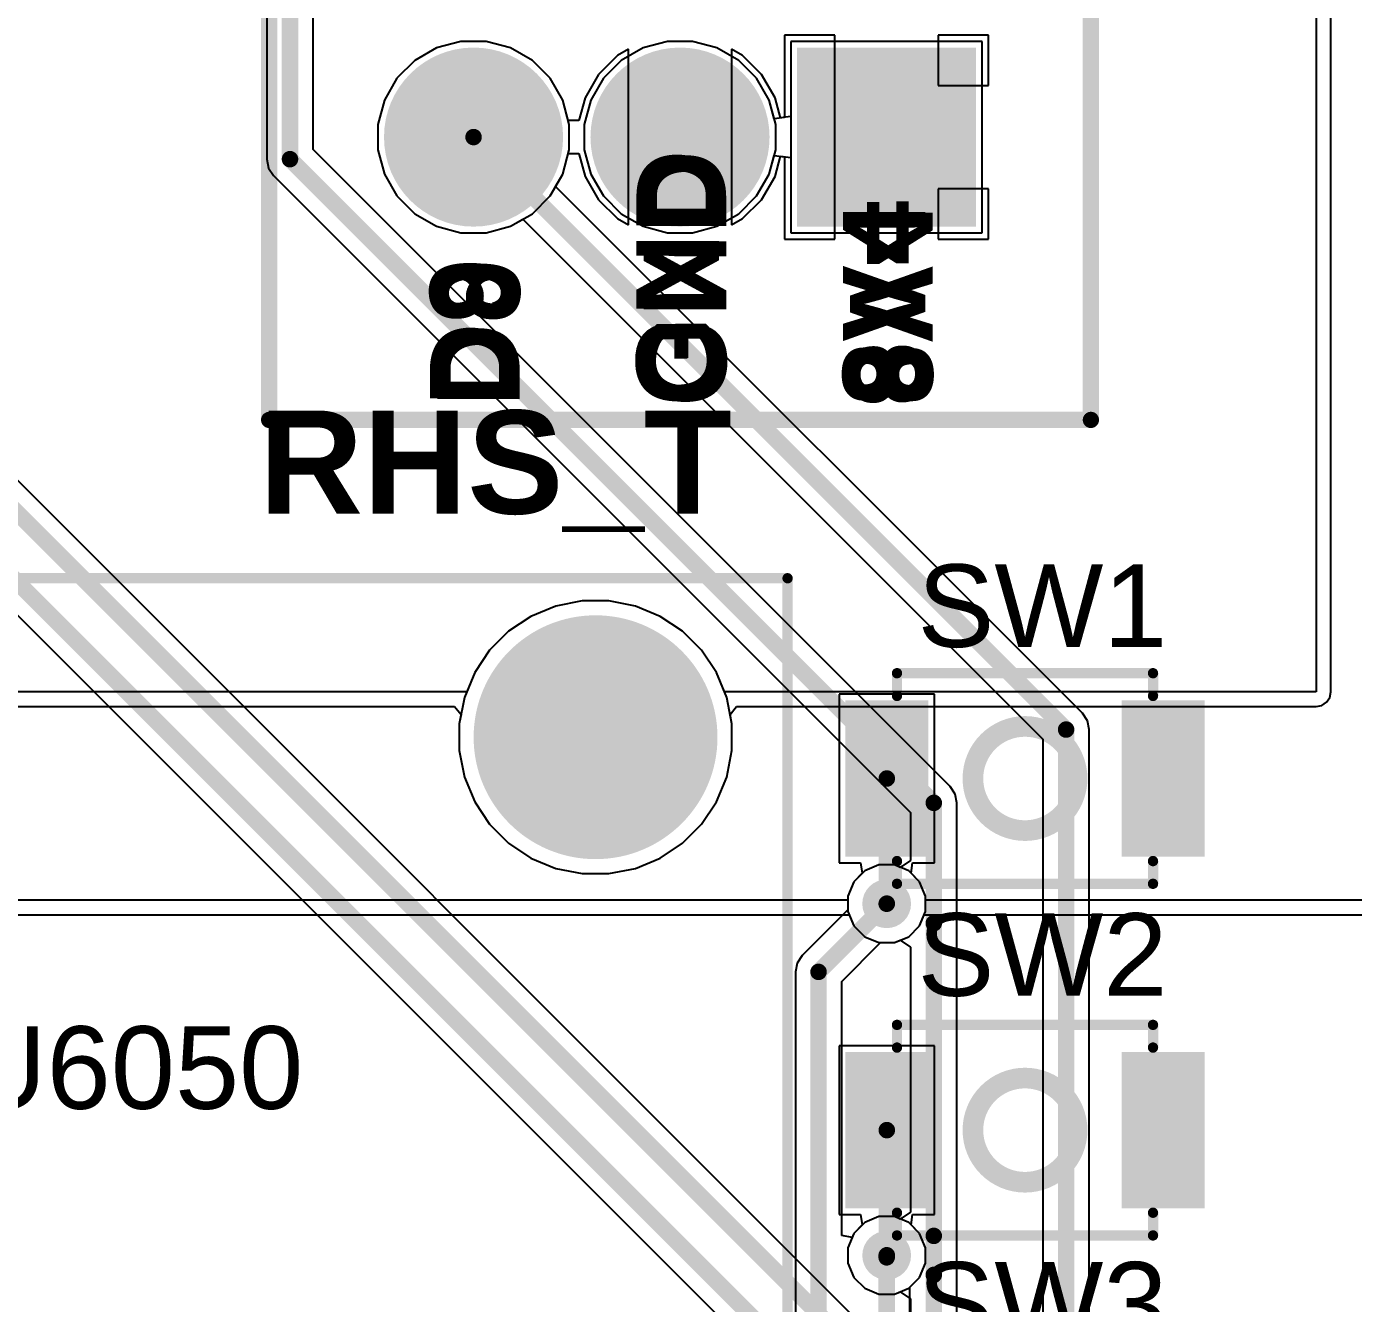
# Model space of a CAD drawing. Header units: inches. Extents: x 0 to 5376, y 0 to 5416.
# Drawn here: x 25.79 to 42.12, y 45.87 to 61.58 of the extents above; entities that cross this region are included whole.
import ezdxf

# ---------------------------------------------------------------- set-up
doc = ezdxf.new("R2010")
doc.units = ezdxf.units.IN
for name, color, linetype in [('Bottom Layer', 5, 'Continuous'), ('Bottom Overlay', 54, 'Continuous'), ('Bottom Solder', 6, 'Continuous'), ('Layer 1', 16, 'Continuous'), ('Layer 2', 76, 'Continuous'), ('Multi-Layer', 9, 'Continuous'), ('Pad Holes', 156, 'Continuous'), ('Top Layer', 1, 'Continuous'), ('Top Overlay', 2, 'Continuous'), ('Top Paste', 8, 'Continuous'), ('Top Solder', 216, 'Continuous'), ('Via Holes', 16, 'Continuous')]:
    doc.layers.add(name, color=color, linetype=linetype)
doc.styles.add('Arial', font='', dxfattribs={"height": 0.2})
doc.styles.add('Arial_Bold', font='', dxfattribs={"height": 0.2})
doc.styles.get('Arial').set_extended_font_data('Arial')
doc.styles.get('Arial_Bold').set_extended_font_data('Arial', bold=True)

msp = doc.modelspace()

# ---------------------------------------------------------------- hatches: boundary and pattern name
at = {"layer": 'Bottom Layer'}
h = msp.add_hatch(color=5, dxfattribs=at)
edge = h.paths.add_edge_path()
edge.add_arc((31.29049622, 60.21586636), 1.00000054, 0, 360)
h = msp.add_hatch(color=5, dxfattribs=at)
edge = h.paths.add_edge_path()
edge.add_arc((33.83049622, 60.21586636), 1.00000054, 0, 360)
msp.add_hatch(color=5, dxfattribs=at).paths.add_polyline_path([(37.37049676, 59.21586581999999), (35.37049568, 59.21586581999999), (35.37049568, 61.2158669), (37.37049676, 61.2158669)])
h = msp.add_hatch(color=5, dxfattribs=at)
edge = h.paths.add_edge_path()
edge.add_arc((36.3728, 50.78306582), 0.2999994, 0, 360)
h = msp.add_hatch(color=5, dxfattribs=at)
edge = h.paths.add_edge_path()
edge.add_arc((36.3728, 46.45659999999999), 0.2999994, 0, 360)
at = {"layer": 'Bottom Solder'}
h = msp.add_hatch(color=6, dxfattribs=at)
edge = h.paths.add_edge_path()
edge.add_arc((31.29049622, 60.21586636), 1.10160054, 0, 360)
h = msp.add_hatch(color=6, dxfattribs=at)
edge = h.paths.add_edge_path()
edge.add_arc((33.83049622, 60.21586636), 1.10160054, 0, 360)
msp.add_hatch(color=6, dxfattribs=at).paths.add_polyline_path([(37.47209676, 59.11426581999999), (35.26889568, 59.11426581999999), (35.26889568, 61.3174669), (37.47209676, 61.3174669)])
at = {"layer": 'Layer 1'}
h = msp.add_hatch(color=16, dxfattribs=at)
edge = h.paths.add_edge_path()
edge.add_arc((31.29049622, 60.21586636), 1.00000054, 0, 360)
h = msp.add_hatch(color=16, dxfattribs=at)
edge = h.paths.add_edge_path()
edge.add_arc((33.83049622, 60.21586636), 1.00000054, 0, 360)
msp.add_hatch(color=16, dxfattribs=at).paths.add_polyline_path([(37.37049676, 59.21586581999999), (35.37049568, 59.21586581999999), (35.37049568, 61.2158669), (37.37049676, 61.2158669)])
h = msp.add_hatch(color=16, dxfattribs=at)
edge = h.paths.add_edge_path()
edge.add_arc((36.3728, 50.78306582), 0.2999994, 0, 360)
h = msp.add_hatch(color=16, dxfattribs=at)
edge = h.paths.add_edge_path()
edge.add_arc((36.3728, 46.45659999999999), 0.2999994, 0, 360)
at = {"layer": 'Layer 2'}
h = msp.add_hatch(color=76, dxfattribs=at)
edge = h.paths.add_edge_path()
edge.add_arc((31.29049622, 60.21586636), 1.00000054, 0, 360)
h = msp.add_hatch(color=76, dxfattribs=at)
edge = h.paths.add_edge_path()
edge.add_arc((33.83049622, 60.21586636), 1.00000054, 0, 360)
msp.add_hatch(color=76, dxfattribs=at).paths.add_polyline_path([(37.37049676, 59.21586581999999), (35.37049568, 59.21586581999999), (35.37049568, 61.2158669), (37.37049676, 61.2158669)])
h = msp.add_hatch(color=76, dxfattribs=at)
edge = h.paths.add_edge_path()
edge.add_arc((36.3728, 50.78306582), 0.2999994, 0, 360)
h = msp.add_hatch(color=76, dxfattribs=at)
edge = h.paths.add_edge_path()
edge.add_arc((36.3728, 46.45659999999999), 0.2999994, 0, 360)
at = {"layer": 'Multi-Layer'}
h = msp.add_hatch(color=9, dxfattribs=at)
edge = h.paths.add_edge_path()
edge.add_arc((31.29049622, 60.21586636), 1.00000054, 0, 360)
h = msp.add_hatch(color=9, dxfattribs=at)
edge = h.paths.add_edge_path()
edge.add_arc((33.83049622, 60.21586636), 1.00000054, 0, 360)
msp.add_hatch(color=9, dxfattribs=at).paths.add_polyline_path([(37.37049676, 59.21586581999999), (35.37049568, 59.21586581999999), (35.37049568, 61.2158669), (37.37049676, 61.2158669)])
at = {"layer": 'Pad Holes'}
h = msp.add_hatch(color=7, dxfattribs=at)
edge = h.paths.add_edge_path()
edge.add_arc((31.29049622, 60.21586636), 0.499999, 0, 360)
h = msp.add_hatch(color=7, dxfattribs=at)
edge = h.paths.add_edge_path()
edge.add_arc((33.83049622, 60.21586636), 0.499999, 0, 360)
h = msp.add_hatch(color=7, dxfattribs=at)
edge = h.paths.add_edge_path()
edge.add_arc((36.37049622, 60.21586636), 0.499999, 0, 360)
h = msp.add_hatch(color=7, dxfattribs=at)
edge = h.paths.add_edge_path()
edge.add_arc((32.7914, 52.832), 1.499997, 0, 360)
at = {"layer": 'Top Layer'}
h = msp.add_hatch(color=1, dxfattribs=at)
edge = h.paths.add_edge_path()
edge.add_arc((31.29049622, 60.21586636), 1.00000054, 0, 360)
h = msp.add_hatch(color=1, dxfattribs=at)
edge = h.paths.add_edge_path()
edge.add_arc((33.83049622, 60.21586636), 1.00000054, 0, 360)
for points in [[(37.37049676, 59.21586581999999), (35.37049568, 59.21586581999999), (35.37049568, 61.2158669), (37.37049676, 61.2158669)], [(35.96460041, 53.18399701), (36.78460131, 53.18399701), (36.78460131, 51.46399791), (35.96460041, 51.46399791)], [(39.36460123, 53.18399701), (40.18460213, 53.18399701), (40.18460213, 51.46399791), (39.36460123, 51.46399791)], [(35.96460041, 48.85753119), (36.78460131, 48.85753119), (36.78460131, 47.13753209), (35.96460041, 47.13753209)], [(39.36460123, 48.85753119), (40.18460213, 48.85753119), (40.18460213, 47.13753209), (39.36460123, 47.13753209)]]:
    msp.add_hatch(color=1, dxfattribs=at).paths.add_polyline_path(points)
h = msp.add_hatch(color=1, dxfattribs=at)
edge = h.paths.add_edge_path()
edge.add_arc((36.3728, 50.78306582), 0.2999994, 0, 360)
h = msp.add_hatch(color=1, dxfattribs=at)
edge = h.paths.add_edge_path()
edge.add_arc((36.3728, 46.45659999999999), 0.2999994, 0, 360)
at = {"layer": 'Top Paste'}
for points in [[(35.96460041, 53.18399701), (36.78460131, 53.18399701), (36.78460131, 51.46399791), (35.96460041, 51.46399791)], [(39.36460123, 53.18399701), (40.18460213, 53.18399701), (40.18460213, 51.46399791), (39.36460123, 51.46399791)], [(35.96460041, 48.85753119), (36.78460131, 48.85753119), (36.78460131, 47.13753209), (35.96460041, 47.13753209)], [(39.36460123, 48.85753119), (40.18460213, 48.85753119), (40.18460213, 47.13753209), (39.36460123, 47.13753209)]]:
    msp.add_hatch(color=8, dxfattribs=at).paths.add_polyline_path(points)
at = {"layer": 'Top Solder'}
h = msp.add_hatch(color=216, dxfattribs=at)
edge = h.paths.add_edge_path()
edge.add_arc((31.29049622, 60.21586636), 1.10160054, 0, 360)
h = msp.add_hatch(color=216, dxfattribs=at)
edge = h.paths.add_edge_path()
edge.add_arc((33.83049622, 60.21586636), 1.10160054, 0, 360)
for points in [[(37.47209676, 59.11426581999999), (35.26889568, 59.11426581999999), (35.26889568, 61.3174669), (37.47209676, 61.3174669)], [(35.86300041, 53.28559701), (36.88620131, 53.28559701), (36.88620131, 51.36239791), (35.86300041, 51.36239791)], [(39.26300122999999, 53.28559701), (40.28620213, 53.28559701), (40.28620213, 51.36239791), (39.26300122999999, 51.36239791)], [(35.86300041, 48.95913118999999), (36.88620131, 48.95913118999999), (36.88620131, 47.03593209), (35.86300041, 47.03593209)], [(39.26300122999999, 48.95913118999999), (40.28620213, 48.95913118999999), (40.28620213, 47.03593209), (39.26300122999999, 47.03593209)]]:
    msp.add_hatch(color=216, dxfattribs=at).paths.add_polyline_path(points)
at = {"layer": 'Via Holes'}
h = msp.add_hatch(color=7, dxfattribs=at)
edge = h.paths.add_edge_path()
edge.add_arc((36.3728, 50.78306582), 0.1499997, 0, 360)
h = msp.add_hatch(color=7, dxfattribs=at)
edge = h.paths.add_edge_path()
edge.add_arc((36.3728, 46.45659999999999), 0.1499997, 0, 360)

# ---------------------------------------------------------------- linework, layer by layer
at = {"layer": 'Bottom Layer'}
for p, q in [((41.65599999999999, 62.58559999999999), (41.65599999999999, 53.39079999999999)), ((41.83728233999999, 53.39079999999999), (41.83728233999999, 62.58559999999999)), ((31.13543684, 61.39366689999999), (30.83588194, 61.31340036)), ((31.4455556, 61.39366689999999), (31.13543684, 61.39366689999999)), ((31.7451105, 61.31340036), (31.4455556, 61.39366689999999)), ((33.67543684, 61.39366689999999), (33.37588194, 61.31340036)), ((33.9855556, 61.39366689999999), (33.67543684, 61.39366689999999)), ((34.2851105, 61.31340036), (33.9855556, 61.39366689999999)), ((35.7355013, 61.4698669), (35.11649568, 61.4698669)), ((35.11649568, 61.4698669), (35.11649568, 60.45781406)), ((35.7355013, 60.21586636), (35.7355013, 61.4698669)), ((37.62449676, 61.4698669), (37.0055013, 61.4698669)), ((37.0055013, 61.4698669), (37.0055013, 60.85086636)), ((37.62449676, 60.85086636), (37.62449676, 61.4698669)), ((30.83588194, 61.31340036), (30.56730996, 61.15834097999999)), ((32.01368248, 61.15834097999999), (31.7451105, 61.31340036)), ((33.37588194, 61.31340036), (33.10730995999999, 61.15834097999999)), ((34.55368248, 61.15834097999999), (34.2851105, 61.31340036)), ((30.56730996, 61.15834097999999), (30.3480216, 60.93905262)), ((32.23297084, 60.93905262), (32.01368248, 61.15834097999999)), ((33.10730995999999, 61.15834097999999), (32.8880216, 60.93905262)), ((34.77297084, 60.93905262), (34.55368248, 61.15834097999999)), ((30.3480216, 60.93905262), (30.19296221999999, 60.67048063999999)), ((32.38803022, 60.67048063999999), (32.23297084, 60.93905262)), ((32.8880216, 60.93905262), (32.73296222, 60.67048063999999)), ((34.92803022, 60.67048063999999), (34.77297084, 60.93905262)), ((37.0055013, 60.85086636), (37.62449676, 60.85086636)), ((30.19296221999999, 60.67048063999999), (30.11269568, 60.37092573999999)), ((32.46829675999999, 60.37092573999999), (32.38803022, 60.67048063999999)), ((32.73296222, 60.67048063999999), (32.65269568, 60.37092573999999)), ((34.98949568, 60.44109324), (34.92803022, 60.67048063999999)), ((35.11649568, 60.45781406), (34.98949568, 60.44109324)), ((30.11269568, 60.37092573999999), (30.11269568, 60.06080698)), ((32.46829675999999, 60.06080698), (32.46829675999999, 60.37092573999999)), ((32.65269568, 60.37092573999999), (32.65269568, 60.06080698)), ((35.7355013, 58.96186582), (35.7355013, 60.21586636)), ((30.11269568, 60.06080698), (30.19296221999999, 59.76125208)), ((32.38803022, 59.76125208), (32.46829675999999, 60.06080698)), ((32.65269568, 60.06080698), (32.73296222, 59.76125208)), ((34.92803022, 59.76125208), (34.98949568, 59.99063948)), ((34.98949568, 59.99063948), (35.11649568, 59.97391866)), ((35.11649568, 59.97391866), (35.11649568, 58.96186582)), ((30.19296221999999, 59.76125208), (30.3480216, 59.49268009999999)), ((32.23297084, 59.49268009999999), (32.38803022, 59.76125208)), ((32.73296222, 59.76125208), (32.8880216, 59.49268009999999)), ((34.77297084, 59.49268009999999), (34.92803022, 59.76125208)), ((30.3480216, 59.49268009999999), (30.56730996, 59.27339174)), ((32.01368248, 59.27339174), (32.23297084, 59.49268009999999)), ((32.8880216, 59.49268009999999), (33.10730995999999, 59.27339174)), ((34.55368248, 59.27339174), (34.77297084, 59.49268009999999)), ((37.62449676, 59.58086636), (37.0055013, 59.58086636)), ((37.0055013, 59.58086636), (37.0055013, 58.96186582)), ((37.62449676, 58.96186582), (37.62449676, 59.58086636)), ((30.56730996, 59.27339174), (30.83588194, 59.11833235999999)), ((31.7451105, 59.11833235999999), (32.01368248, 59.27339174)), ((33.10730995999999, 59.27339174), (33.37588194, 59.11833235999999)), ((34.2851105, 59.11833235999999), (34.55368248, 59.27339174)), ((30.83588194, 59.11833235999999), (31.13543684, 59.03806582)), ((31.4455556, 59.03806582), (31.7451105, 59.11833235999999)), ((33.37588194, 59.11833235999999), (33.67543684, 59.03806582)), ((33.9855556, 59.03806582), (34.2851105, 59.11833235999999)), ((31.13543684, 59.03806582), (31.4455556, 59.03806582)), ((33.67543684, 59.03806582), (33.9855556, 59.03806582)), ((35.11649568, 58.96186582), (35.7355013, 58.96186582)), ((37.0055013, 58.96186582), (37.62449676, 58.96186582)), ((32.3020055, 54.4453191), (31.99666448, 54.31884488)), ((32.62615268, 54.509797), (32.3020055, 54.4453191)), ((32.95664731999999, 54.509797), (32.62615268, 54.509797)), ((33.2807945, 54.4453191), (32.95664731999999, 54.509797)), ((33.58613552, 54.31884488), (33.2807945, 54.4453191)), ((31.99666448, 54.31884488), (31.72186696, 54.13523082)), ((33.86093304, 54.13523082), (33.58613552, 54.31884488)), ((31.72186696, 54.13523082), (31.48816918, 53.90153304)), ((34.09463082, 53.90153304), (33.86093304, 54.13523082)), ((31.48816918, 53.90153304), (31.30455512, 53.62673552)), ((34.27824488, 53.62673552), (34.09463082, 53.90153304)), ((31.30455512, 53.62673552), (31.20682862, 53.39079999999999)), ((34.37597138, 53.39079999999999), (34.27824488, 53.62673552)), ((31.20682862, 53.39079999999999), (18.11997138, 53.39079999999999)), ((41.65599999999999, 53.39079999999999), (34.37597138, 53.39079999999999)), ((41.82348252, 53.32142751999999), (41.83728233999999, 53.39079999999999)), ((41.65599999999999, 53.20951766), (41.72537248, 53.22331748000001)), ((41.72537248, 53.22331748000001), (41.78418618, 53.26261382)), ((41.78418618, 53.26261382), (41.82348252, 53.32142751999999)), ((18.2710709, 53.20951766), (31.0557291, 53.20951766)), ((31.0557291, 53.20951766), (31.1362979, 53.11134411999999)), ((31.1362979, 53.11134411999999), (31.113603, 52.99724731999999)), ((34.4465021, 53.11134411999999), (34.5270709, 53.20951766)), ((34.46919699999999, 52.99724731999999), (34.4465021, 53.11134411999999)), ((34.5270709, 53.20951766), (41.65599999999999, 53.20951766)), ((31.113603, 52.99724731999999), (31.113603, 52.66675267999999)), ((34.46919699999999, 52.66675267999999), (34.46919699999999, 52.99724731999999)), ((31.113603, 52.66675267999999), (31.1780809, 52.34260549999999)), ((34.40471909999999, 52.34260549999999), (34.46919699999999, 52.66675267999999)), ((31.1780809, 52.34260549999999), (31.30455512, 52.03726448)), ((34.27824488, 52.03726448), (34.40471909999999, 52.34260549999999)), ((31.30455512, 52.03726448), (31.48816918, 51.76246696)), ((34.09463082, 51.76246696), (34.27824488, 52.03726448)), ((31.48816918, 51.76246696), (31.72186696, 51.52876918)), ((33.86093304, 51.52876918), (34.09463082, 51.76246696)), ((31.72186696, 51.52876918), (31.99666448, 51.34515512)), ((33.58613552, 51.34515512), (33.86093304, 51.52876918)), ((31.99666448, 51.34515512), (32.3020055, 51.2186809)), ((33.2807945, 51.2186809), (33.58613552, 51.34515512)), ((36.27776082, 51.26086521999999), (36.10214775999999, 51.18812469999999)), ((36.46783918, 51.26086521999999), (36.27776082, 51.26086521999999)), ((36.64345223999999, 51.18812469999999), (36.46783918, 51.26086521999999)), ((32.3020055, 51.2186809), (32.62615268, 51.154203)), ((32.62615268, 51.154203), (32.95664731999999, 51.154203)), ((32.95664731999999, 51.154203), (33.2807945, 51.2186809)), ((36.10214775999999, 51.18812469999999), (35.96774111999999, 51.05371806)), ((36.77785888, 51.05371806), (36.64345223999999, 51.18812469999999)), ((35.96774111999999, 51.05371806), (35.8950006, 50.878105)), ((36.8505994, 50.878105), (36.77785888, 51.05371806)), ((35.8950006, 50.82888233999999), (12.8524, 50.82888233999999)), ((35.8950006, 50.878105), (35.8950006, 50.82888233999999)), ((36.8505994, 50.82888233999999), (36.8505994, 50.878105)), ((42.56691766, 50.82888233999999), (36.8505994, 50.82888233999999)), ((12.8524, 50.6476), (35.91174682, 50.6476)), ((35.91174682, 50.6476), (35.96774111999999, 50.51241358)), ((36.77785888, 50.51241358), (36.83385318, 50.6476)), ((36.83385318, 50.6476), (42.7482, 50.6476)), ((35.96774111999999, 50.51241358), (36.10214775999999, 50.37800694)), ((36.64345223999999, 50.37800694), (36.77785888, 50.51241358)), ((36.10214775999999, 50.37800694), (36.27776082, 50.30526642)), ((36.27776082, 50.30526642), (36.46783918, 50.30526642)), ((36.46783918, 50.30526642), (36.64345223999999, 50.37800694)), ((36.10214775999999, 46.86165888), (35.96774111999999, 46.72725224)), ((36.27776082, 46.9343994), (36.10214775999999, 46.86165888)), ((36.46783918, 46.9343994), (36.27776082, 46.9343994)), ((36.64345223999999, 46.86165888), (36.46783918, 46.9343994)), ((36.77785888, 46.72725224), (36.64345223999999, 46.86165888)), ((35.96774111999999, 46.72725224), (35.8950006, 46.55163918)), ((36.8505994, 46.55163918), (36.77785888, 46.72725224)), ((35.8950006, 46.55163918), (35.8950006, 46.36156081999999)), ((36.8505994, 46.36156081999999), (36.8505994, 46.55163918)), ((35.8950006, 46.36156081999999), (35.96774111999999, 46.18594776)), ((36.77785888, 46.18594776), (36.8505994, 46.36156081999999)), ((35.96774111999999, 46.18594776), (36.10214775999999, 46.05154112)), ((36.10214775999999, 46.05154112), (36.27776082, 45.9788006)), ((36.46783918, 45.9788006), (36.64345223999999, 46.05154112)), ((36.64345223999999, 46.05154112), (36.77785888, 46.18594776)), ((36.27776082, 45.9788006), (36.46783918, 45.9788006))]:
    msp.add_line(p, q, dxfattribs=at)
at = {"layer": 'Layer 1'}
for p, q in [((36.44722961999999, 45.2260716), (14.31722562, 67.35607052)), ((28.7473263, 65.70455744), (28.7473263, 59.94401269999999)), ((29.3170737, 60.06200078), (29.3170737, 65.58656936)), ((31.13543684, 61.39366689999999), (30.83588194, 61.31340036)), ((31.4455556, 61.39366689999999), (31.13543684, 61.39366689999999)), ((31.7451105, 61.31340036), (31.4455556, 61.39366689999999)), ((37.54829675999999, 61.39366689999999), (35.19269568, 61.39366689999999)), ((35.19269568, 61.39366689999999), (35.19269568, 60.46784705999999)), ((37.54829675999999, 59.03806582), (37.54829675999999, 61.39366689999999)), ((30.83588194, 61.31340036), (30.56730996, 61.15834097999999)), ((32.01368248, 61.15834097999999), (31.7451105, 61.31340036)), ((33.06052316, 61.21931622), (32.82704636, 60.98583942)), ((33.1955013, 61.29724596), (33.06052316, 61.21931622)), ((33.1955013, 60.21586636), (33.1955013, 61.29724596)), ((34.60046928, 61.21931622), (34.4655013, 61.29724088)), ((34.4655013, 61.29724088), (34.4655013, 60.21586636)), ((34.83394608, 60.98583942), (34.60046928, 61.21931622)), ((30.56730996, 61.15834097999999), (30.3480216, 60.93905262)), ((32.23297084, 60.93905262), (32.01368248, 61.15834097999999)), ((30.3480216, 60.93905262), (30.19296221999999, 60.67048063999999)), ((32.38803022, 60.67048063999999), (32.23297084, 60.93905262)), ((32.82704636, 60.98583942), (32.66195398, 60.69989129999999)), ((34.99903845999999, 60.69989129999999), (34.83394608, 60.98583942)), ((30.19296221999999, 60.67048063999999), (30.11269568, 60.37092573999999)), ((32.45531227999999, 60.41938639999999), (32.38803022, 60.67048063999999)), ((32.66195398, 60.69989129999999), (32.58679284, 60.41938639999999)), ((35.06569568, 60.45112623999999), (34.99903845999999, 60.69989129999999)), ((32.58679284, 60.41938639999999), (32.45531227999999, 60.41938639999999)), ((35.19269568, 60.46784705999999), (35.06569568, 60.45112623999999)), ((30.11269568, 60.37092573999999), (30.11269568, 60.06080698)), ((33.1955013, 59.13448675999999), (33.1955013, 60.21586636)), ((34.4655013, 60.21586636), (34.4655013, 59.13449184)), ((28.7473263, 59.94401269999999), (28.74732376, 59.944)), ((28.74732376, 59.944), (28.76901028, 59.8349832)), ((37.15362902, 52.22544291999999), (29.3170737, 60.06200078)), ((30.11269568, 60.06080698), (30.19296221999999, 59.76125208)), ((32.38803022, 59.76125208), (32.45531227999999, 60.01234632)), ((32.45531227999999, 60.01234632), (32.58679284, 60.01234632)), ((32.58679284, 60.01234632), (32.66195398, 59.73184142)), ((34.99903845999999, 59.73184142), (35.06569568, 59.98060647999999)), ((35.06569568, 59.98060647999999), (35.19269568, 59.96388565999999)), ((35.19269568, 59.96388565999999), (35.19269568, 59.03806582)), ((28.76901028, 59.8349832), (28.83076276, 59.74256276)), ((30.19296221999999, 59.76125208), (30.3480216, 59.49268009999999)), ((32.30016654, 59.60906797999999), (32.38803022, 59.76125208)), ((28.83076276, 59.74256276), (36.6673257, 51.90600236)), ((38.78162932, 53.1276052), (32.30016654, 59.60906797999999)), ((32.66195398, 59.73184142), (32.82704636, 59.4458933)), ((34.83394608, 59.4458933), (34.99903845999999, 59.73184142)), ((30.3480216, 59.49268009999999), (30.56730996, 59.27339174)), ((32.82704636, 59.4458933), (33.06052316, 59.2124165)), ((34.60046928, 59.2124165), (34.83394608, 59.4458933)), ((30.56730996, 59.27339174), (30.83588194, 59.11833235999999)), ((30.83588194, 59.11833235999999), (31.13543684, 59.03806582)), ((31.4455556, 59.03806582), (31.7451105, 59.11833235999999)), ((31.7451105, 59.11833235999999), (31.8972946, 59.20619603999999)), ((31.8972946, 59.20619603999999), (38.295326, 52.80816464)), ((33.06052316, 59.2124165), (33.1955013, 59.13448675999999)), ((34.4655013, 59.13449184), (34.60046928, 59.2124165)), ((31.13543684, 59.03806582), (31.4455556, 59.03806582)), ((35.19269568, 59.03806582), (37.54829675999999, 59.03806582)), ((24.41839414, 55.59512883999999), (35.5315266, 44.48200146)), ((32.3020055, 54.4453191), (31.99666448, 54.31884488)), ((32.62615268, 54.509797), (32.3020055, 54.4453191)), ((32.95664731999999, 54.509797), (32.62615268, 54.509797)), ((33.2807945, 54.4453191), (32.95664731999999, 54.509797)), ((33.58613552, 54.31884488), (33.2807945, 54.4453191)), ((31.99666448, 54.31884488), (31.72186696, 54.13523082)), ((33.86093304, 54.13523082), (33.58613552, 54.31884488)), ((31.72186696, 54.13523082), (31.48816918, 53.90153304)), ((34.09463082, 53.90153304), (33.86093304, 54.13523082)), ((31.48816918, 53.90153304), (31.30455512, 53.62673552)), ((34.27824488, 53.62673552), (34.09463082, 53.90153304)), ((31.30455512, 53.62673552), (31.1780809, 53.32139449999999)), ((34.40471909999999, 53.32139449999999), (34.27824488, 53.62673552)), ((31.1780809, 53.32139449999999), (31.113603, 52.99724731999999)), ((34.46919699999999, 52.99724731999999), (34.40471909999999, 53.32139449999999)), ((38.78163694, 53.12760012), (38.78162932, 53.1276052)), ((38.84338942, 53.03517968), (38.78163694, 53.12760012)), ((31.113603, 52.99724731999999), (31.113603, 52.66675267999999)), ((34.46919699999999, 52.66675267999999), (34.46919699999999, 52.99724731999999)), ((38.8650734, 52.92616288), (38.84338942, 53.03517968)), ((38.8650734, 35.903281), (38.8650734, 52.92616288)), ((38.295326, 52.80816464), (38.295326, 32.25780188)), ((31.113603, 52.66675267999999), (31.1780809, 52.34260549999999)), ((34.40471909999999, 52.34260549999999), (34.46919699999999, 52.66675267999999)), ((31.1780809, 52.34260549999999), (31.30455512, 52.03726448)), ((34.27824488, 52.03726448), (34.40471909999999, 52.34260549999999)), ((37.15363663999999, 52.22543784), (37.15362902, 52.22544291999999)), ((37.21538912, 52.1330174), (37.15363663999999, 52.22543784)), ((37.2370731, 52.02400059999999), (37.21538912, 52.1330174)), ((31.30455512, 52.03726448), (31.48816918, 51.76246696)), ((34.09463082, 51.76246696), (34.27824488, 52.03726448)), ((37.2370731, 50.54307137999999), (37.2370731, 52.02400059999999)), ((31.48816918, 51.76246696), (31.72186696, 51.52876918)), ((33.86093304, 51.52876918), (34.09463082, 51.76246696)), ((36.6673257, 51.90600236), (36.6673257, 51.31570127999999)), ((31.72186696, 51.52876918), (31.99666448, 51.34515512)), ((33.58613552, 51.34515512), (33.86093304, 51.52876918)), ((31.99666448, 51.34515512), (32.3020055, 51.2186809)), ((33.2807945, 51.2186809), (33.58613552, 51.34515512)), ((36.27776082, 51.26086521999999), (36.10214775999999, 51.18812469999999)), ((36.46783918, 51.26086521999999), (36.27776082, 51.26086521999999)), ((36.54032316, 51.23084241999999), (36.46783918, 51.26086521999999)), ((36.6673257, 51.31570127999999), (36.54032316, 51.23084241999999)), ((32.3020055, 51.2186809), (32.62615268, 51.154203)), ((32.62615268, 51.154203), (32.95664731999999, 51.154203)), ((32.95664731999999, 51.154203), (33.2807945, 51.2186809)), ((36.10214775999999, 51.18812469999999), (35.96774111999999, 51.05371806)), ((35.96774111999999, 51.05371806), (35.8950006, 50.878105)), ((35.8950006, 50.878105), (35.8950006, 50.68802664)), ((35.8950006, 50.68802664), (35.96774111999999, 50.51241358)), ((35.96774111999999, 50.51241358), (36.10214775999999, 50.37800694)), ((37.23707056, 50.54305868), (37.2370731, 50.54307137999999)), ((37.23707056, 46.69660714), (37.23707056, 50.54305868)), ((36.10214775999999, 50.37800694), (36.27776082, 50.30526642)), ((36.27776082, 50.30526642), (36.46783918, 50.30526642)), ((36.46783918, 50.30526642), (36.54032062, 50.33528922)), ((36.54032062, 50.33528922), (36.66732316, 50.25043036)), ((36.66732316, 50.25043036), (36.66732316, 46.98923546)), ((36.10214775999999, 46.86165888), (35.96774111999999, 46.72725224)), ((36.27776082, 46.9343994), (36.10214775999999, 46.86165888)), ((36.46783918, 46.9343994), (36.27776082, 46.9343994)), ((36.54032062, 46.9043766), (36.46783918, 46.9343994)), ((36.66732316, 46.98923546), (36.54032062, 46.9043766)), ((35.96774111999999, 46.72725224), (35.8950006, 46.55163918)), ((37.2370731, 46.69659444), (37.23707056, 46.69660714)), ((37.2370731, 46.21660556), (37.2370731, 46.69659444)), ((35.8950006, 46.55163918), (35.8950006, 46.36156081999999)), ((35.8950006, 46.36156081999999), (35.96774111999999, 46.18594776)), ((37.2370731, 33.11691115999999), (37.2370731, 46.21660556)), ((35.96774111999999, 46.18594776), (36.10214775999999, 46.05154112)), ((36.10214775999999, 46.05154112), (36.27776082, 45.9788006)), ((36.27776082, 45.9788006), (36.46783918, 45.9788006)), ((36.46783918, 45.9788006), (36.54032316, 46.0088234)), ((36.54032316, 46.0088234), (36.6673257, 45.92396454)), ((36.6673257, 45.92396454), (36.6673257, 32.99892308))]:
    msp.add_line(p, q, dxfattribs=at)
for points in [[(13.30755276, 67.96286636, 0.2032, 0.2032, 0), (36.2458, 45.02462928, 0.2032, 0.2032, 0)], [(29.0322, 59.944, 0.2032, 0.2032, 0), (29.0322, 65.70457014, 0.2032, 0.2032, 0)], [(31.29049622, 60.21586636, 0.2032, 0.2032, 0), (38.5801997, 52.92616288, 0.2032, 0.2032, 0)], [(29.0322, 59.944, 0.2032, 0.2032, 0), (36.9521994, 52.02400059999999, 0.2032, 0.2032, 0)], [(24.53639492, 55.88000254, 0.2032, 0.2032, 0), (35.8164003, 44.60000223999999, 0.2032, 0.2032, 0)], [(38.5801997, 30.2235997, 0.2032, 0.2032, 0), (38.5801997, 52.92616288, 0.2032, 0.2032, 0)], [(36.9521994, 50.54307137999999, 0.2032, 0.2032, 0), (36.9521994, 52.02400059999999, 0.2032, 0.2032, 0)], [(36.95219686, 50.54306884, 0.2032, 0.2032, 0), (36.9521994, 50.54307137999999, 0.2032, 0.2032, 0)], [(36.95219686, 46.69659698, 0.2032, 0.2032, 0), (36.95219686, 50.54306884, 0.2032, 0.2032, 0)], [(36.95219686, 46.69659698, 0.2032, 0.2032, 0), (36.9521994, 46.69659444, 0.2032, 0.2032, 0)], [(36.9521994, 46.21660556, 0.2032, 0.2032, 0), (36.9521994, 46.69659444, 0.2032, 0.2032, 0)], [(36.9521994, 32.99891038, 0.2032, 0.2032, 0), (36.9521994, 46.21660556, 0.2032, 0.2032, 0)]]:
    msp.add_lwpolyline(points, format="xyseb", dxfattribs=at)
for points in [[(31.23969622, 60.21586636, 0.1016, 0.1016, 1), (31.34129622, 60.21586636, 0.1016, 0.1016, 1)], [(28.9814, 59.944, 0.1016, 0.1016, 1), (29.083, 59.944, 0.1016, 0.1016, 1)], [(28.9814, 59.944, 0.1016, 0.1016, 1), (29.083, 59.944, 0.1016, 0.1016, 1)], [(38.5293997, 52.92616288, 0.1016, 0.1016, 1), (38.6309997, 52.92616288, 0.1016, 0.1016, 1)], [(38.5293997, 52.92616288, 0.1016, 0.1016, 1), (38.6309997, 52.92616288, 0.1016, 0.1016, 1)], [(36.9013994, 52.02400059999999, 0.1016, 0.1016, 1), (37.0029994, 52.02400059999999, 0.1016, 0.1016, 1)], [(36.9013994, 52.02400059999999, 0.1016, 0.1016, 1), (37.0029994, 52.02400059999999, 0.1016, 0.1016, 1)], [(36.90139686, 50.54306884, 0.1016, 0.1016, 1), (37.00299686, 50.54306884, 0.1016, 0.1016, 1)], [(36.90139686, 50.54306884, 0.1016, 0.1016, 1), (37.00299686, 50.54306884, 0.1016, 0.1016, 1)], [(36.9013994, 50.54307137999999, 0.1016, 0.1016, 1), (37.0029994, 50.54307137999999, 0.1016, 0.1016, 1)], [(36.9013994, 50.54307137999999, 0.1016, 0.1016, 1), (37.0029994, 50.54307137999999, 0.1016, 0.1016, 1)], [(36.90139686, 46.69659698, 0.1016, 0.1016, 1), (37.00299686, 46.69659698, 0.1016, 0.1016, 1)], [(36.90139686, 46.69659698, 0.1016, 0.1016, 1), (37.00299686, 46.69659698, 0.1016, 0.1016, 1)], [(36.9013994, 46.69659444, 0.1016, 0.1016, 1), (37.0029994, 46.69659444, 0.1016, 0.1016, 1)], [(36.9013994, 46.69659444, 0.1016, 0.1016, 1), (37.0029994, 46.69659444, 0.1016, 0.1016, 1)], [(36.9013994, 46.21660556, 0.1016, 0.1016, 1), (37.0029994, 46.21660556, 0.1016, 0.1016, 1)], [(36.9013994, 46.21660556, 0.1016, 0.1016, 1), (37.0029994, 46.21660556, 0.1016, 0.1016, 1)]]:
    msp.add_lwpolyline(points, format="xyseb", close=True, dxfattribs=at)
at = {"layer": 'Layer 2'}
for p, q in [((31.13543684, 61.39366689999999), (30.83588194, 61.31340036)), ((31.4455556, 61.39366689999999), (31.13543684, 61.39366689999999)), ((31.7451105, 61.31340036), (31.4455556, 61.39366689999999)), ((33.67543684, 61.39366689999999), (33.37588194, 61.31340036)), ((33.9855556, 61.39366689999999), (33.67543684, 61.39366689999999)), ((34.2851105, 61.31340036), (33.9855556, 61.39366689999999)), ((37.54829675999999, 61.39366689999999), (35.19269568, 61.39366689999999)), ((35.19269568, 61.39366689999999), (35.19269568, 59.03806582)), ((37.54829675999999, 59.03806582), (37.54829675999999, 61.39366689999999)), ((30.83588194, 61.31340036), (30.56730996, 61.15834097999999)), ((32.01368248, 61.15834097999999), (31.7451105, 61.31340036)), ((33.37588194, 61.31340036), (33.10730995999999, 61.15834097999999)), ((34.55368248, 61.15834097999999), (34.2851105, 61.31340036)), ((30.56730996, 61.15834097999999), (30.3480216, 60.93905262)), ((32.23297084, 60.93905262), (32.01368248, 61.15834097999999)), ((33.10730995999999, 61.15834097999999), (32.8880216, 60.93905262)), ((34.77297084, 60.93905262), (34.55368248, 61.15834097999999)), ((30.3480216, 60.93905262), (30.19296221999999, 60.67048063999999)), ((32.38803022, 60.67048063999999), (32.23297084, 60.93905262)), ((32.8880216, 60.93905262), (32.73296222, 60.67048063999999)), ((34.92803022, 60.67048063999999), (34.77297084, 60.93905262)), ((30.19296221999999, 60.67048063999999), (30.11269568, 60.37092573999999)), ((32.46829675999999, 60.37092573999999), (32.38803022, 60.67048063999999)), ((32.73296222, 60.67048063999999), (32.65269568, 60.37092573999999)), ((35.00829676, 60.37092573999999), (34.92803022, 60.67048063999999)), ((30.11269568, 60.37092573999999), (30.11269568, 60.06080698)), ((32.46829675999999, 60.06080698), (32.46829675999999, 60.37092573999999)), ((32.65269568, 60.37092573999999), (32.65269568, 60.06080698)), ((35.00829676, 60.06080698), (35.00829676, 60.37092573999999)), ((30.11269568, 60.06080698), (30.19296221999999, 59.76125208)), ((32.38803022, 59.76125208), (32.46829675999999, 60.06080698)), ((32.65269568, 60.06080698), (32.73296222, 59.76125208)), ((34.92803022, 59.76125208), (35.00829676, 60.06080698)), ((30.19296221999999, 59.76125208), (30.3480216, 59.49268009999999)), ((32.23297084, 59.49268009999999), (32.38803022, 59.76125208)), ((32.73296222, 59.76125208), (32.8880216, 59.49268009999999)), ((34.77297084, 59.49268009999999), (34.92803022, 59.76125208)), ((30.3480216, 59.49268009999999), (30.56730996, 59.27339174)), ((32.01368248, 59.27339174), (32.23297084, 59.49268009999999)), ((32.8880216, 59.49268009999999), (33.10730995999999, 59.27339174)), ((34.55368248, 59.27339174), (34.77297084, 59.49268009999999)), ((30.56730996, 59.27339174), (30.83588194, 59.11833235999999)), ((31.7451105, 59.11833235999999), (32.01368248, 59.27339174)), ((33.10730995999999, 59.27339174), (33.37588194, 59.11833235999999)), ((34.2851105, 59.11833235999999), (34.55368248, 59.27339174)), ((30.83588194, 59.11833235999999), (31.13543684, 59.03806582)), ((31.4455556, 59.03806582), (31.7451105, 59.11833235999999)), ((33.37588194, 59.11833235999999), (33.67543684, 59.03806582)), ((33.9855556, 59.03806582), (34.2851105, 59.11833235999999)), ((31.13543684, 59.03806582), (31.4455556, 59.03806582)), ((33.67543684, 59.03806582), (33.9855556, 59.03806582)), ((35.19269568, 59.03806582), (37.54829675999999, 59.03806582)), ((32.3020055, 54.4453191), (31.99666448, 54.31884488)), ((32.62615268, 54.509797), (32.3020055, 54.4453191)), ((32.95664731999999, 54.509797), (32.62615268, 54.509797)), ((33.2807945, 54.4453191), (32.95664731999999, 54.509797)), ((33.58613552, 54.31884488), (33.2807945, 54.4453191)), ((31.99666448, 54.31884488), (31.72186696, 54.13523082)), ((33.86093304, 54.13523082), (33.58613552, 54.31884488)), ((31.72186696, 54.13523082), (31.48816918, 53.90153304)), ((34.09463082, 53.90153304), (33.86093304, 54.13523082)), ((31.48816918, 53.90153304), (31.30455512, 53.62673552)), ((34.27824488, 53.62673552), (34.09463082, 53.90153304)), ((31.30455512, 53.62673552), (31.1780809, 53.32139449999999)), ((34.40471909999999, 53.32139449999999), (34.27824488, 53.62673552)), ((31.1780809, 53.32139449999999), (31.113603, 52.99724731999999)), ((34.46919699999999, 52.99724731999999), (34.40471909999999, 53.32139449999999)), ((31.113603, 52.99724731999999), (31.113603, 52.66675267999999)), ((34.46919699999999, 52.66675267999999), (34.46919699999999, 52.99724731999999)), ((31.113603, 52.66675267999999), (31.1780809, 52.34260549999999)), ((34.40471909999999, 52.34260549999999), (34.46919699999999, 52.66675267999999)), ((31.1780809, 52.34260549999999), (31.30455512, 52.03726448)), ((34.27824488, 52.03726448), (34.40471909999999, 52.34260549999999)), ((31.30455512, 52.03726448), (31.48816918, 51.76246696)), ((34.09463082, 51.76246696), (34.27824488, 52.03726448)), ((31.48816918, 51.76246696), (31.72186696, 51.52876918)), ((33.86093304, 51.52876918), (34.09463082, 51.76246696)), ((31.72186696, 51.52876918), (31.99666448, 51.34515512)), ((33.58613552, 51.34515512), (33.86093304, 51.52876918)), ((31.99666448, 51.34515512), (32.3020055, 51.2186809)), ((33.2807945, 51.2186809), (33.58613552, 51.34515512)), ((36.27776082, 51.26086521999999), (36.10214775999999, 51.18812469999999)), ((36.46783918, 51.26086521999999), (36.27776082, 51.26086521999999)), ((36.64345223999999, 51.18812469999999), (36.46783918, 51.26086521999999)), ((32.3020055, 51.2186809), (32.62615268, 51.154203)), ((32.62615268, 51.154203), (32.95664731999999, 51.154203)), ((32.95664731999999, 51.154203), (33.2807945, 51.2186809)), ((36.10214775999999, 51.18812469999999), (35.96774111999999, 51.05371806)), ((36.77785888, 51.05371806), (36.64345223999999, 51.18812469999999)), ((35.96774111999999, 51.05371806), (35.8950006, 50.878105)), ((36.8505994, 50.878105), (36.77785888, 51.05371806)), ((35.8950006, 50.878105), (35.8950006, 50.70813836)), ((36.8505994, 50.68802664), (36.8505994, 50.878105)), ((35.8950006, 50.70813836), (35.33316275999999, 50.14630305999999)), ((36.77785888, 50.51241358), (36.8505994, 50.68802664)), ((36.64345223999999, 50.37800694), (36.77785888, 50.51241358)), ((35.8194737, 49.82686504), (36.29787254, 50.30526642)), ((36.29787254, 50.30526642), (36.46783918, 50.30526642)), ((36.46783918, 50.30526642), (36.64345223999999, 50.37800694)), ((35.33316275999999, 50.14630305999999), (35.27141028, 50.05388262)), ((35.27141028, 50.05388262), (35.24972375999999, 49.94486582)), ((35.24972375999999, 49.94486582), (35.2497263, 49.94485312)), ((35.2497263, 49.94485312), (35.2497263, 32.48481692)), ((35.8194737, 46.70117152), (35.8194737, 49.82686504)), ((36.10214775999999, 46.86165888), (35.96774111999999, 46.72725224)), ((36.27776082, 46.9343994), (36.10214775999999, 46.86165888)), ((36.46783918, 46.9343994), (36.27776082, 46.9343994)), ((36.64345223999999, 46.86165888), (36.46783918, 46.9343994)), ((36.77785888, 46.72725224), (36.64345223999999, 46.86165888)), ((35.9464737, 46.67590868), (35.8194737, 46.70117152)), ((35.96774111999999, 46.72725224), (35.9464737, 46.67590868)), ((36.8505994, 46.55163918), (36.77785888, 46.72725224)), ((36.8505994, 46.36156081999999), (36.8505994, 46.55163918)), ((36.77785888, 46.18594776), (36.8505994, 46.36156081999999)), ((36.6576737, 46.06576258), (36.77785888, 46.18594776)), ((36.6576737, 32.48661269999999), (36.6576737, 46.06576258))]:
    msp.add_line(p, q, dxfattribs=at)
for points in [[(35.5346, 49.94486582, 0.2032, 0.2032, 0), (36.3728, 50.78306582, 0.2032, 0.2032, 0)], [(35.5346, 32.36681868, 0.2032, 0.2032, 0), (35.5346, 49.94486582, 0.2032, 0.2032, 0)], [(36.3728, 32.4866, 0.2032, 0.2032, 0), (36.3728, 46.4323684, 0.2032, 0.2032, 0)]]:
    msp.add_lwpolyline(points, format="xyseb", dxfattribs=at)
for points in [[(36.322, 50.78306582, 0.1016, 0.1016, 1), (36.42359999999999, 50.78306582, 0.1016, 0.1016, 1)], [(35.4838, 49.94486582, 0.1016, 0.1016, 1), (35.5854, 49.94486582, 0.1016, 0.1016, 1)], [(35.4838, 49.94486582, 0.1016, 0.1016, 1), (35.5854, 49.94486582, 0.1016, 0.1016, 1)], [(36.322, 46.4323684, 0.1016, 0.1016, 1), (36.42359999999999, 46.4323684, 0.1016, 0.1016, 1)]]:
    msp.add_lwpolyline(points, format="xyseb", close=True, dxfattribs=at)
at = {"layer": 'Top Layer'}
for p, q in [((31.13543684, 61.39366689999999), (30.83588194, 61.31340036)), ((31.4455556, 61.39366689999999), (31.13543684, 61.39366689999999)), ((31.7451105, 61.31340036), (31.4455556, 61.39366689999999)), ((37.54829675999999, 61.39366689999999), (35.19269568, 61.39366689999999)), ((35.19269568, 61.39366689999999), (35.19269568, 60.46784705999999)), ((37.54829675999999, 59.03806582), (37.54829675999999, 61.39366689999999)), ((30.83588194, 61.31340036), (30.56730996, 61.15834097999999)), ((32.01368248, 61.15834097999999), (31.7451105, 61.31340036)), ((33.06052316, 61.21931622), (32.82704636, 60.98583942)), ((33.1955013, 61.29724596), (33.06052316, 61.21931622)), ((33.1955013, 60.21586636), (33.1955013, 61.29724596)), ((34.60046928, 61.21931622), (34.4655013, 61.29724088)), ((34.4655013, 61.29724088), (34.4655013, 60.21586636)), ((34.83394608, 60.98583942), (34.60046928, 61.21931622)), ((30.56730996, 61.15834097999999), (30.3480216, 60.93905262)), ((32.23297084, 60.93905262), (32.01368248, 61.15834097999999)), ((30.3480216, 60.93905262), (30.19296221999999, 60.67048063999999)), ((32.38803022, 60.67048063999999), (32.23297084, 60.93905262)), ((32.82704636, 60.98583942), (32.66195398, 60.69989129999999)), ((34.99903845999999, 60.69989129999999), (34.83394608, 60.98583942)), ((30.19296221999999, 60.67048063999999), (30.11269568, 60.37092573999999)), ((32.45531227999999, 60.41938639999999), (32.38803022, 60.67048063999999)), ((32.66195398, 60.69989129999999), (32.58679284, 60.41938639999999)), ((35.06569568, 60.45112623999999), (34.99903845999999, 60.69989129999999)), ((32.58679284, 60.41938639999999), (32.45531227999999, 60.41938639999999)), ((35.19269568, 60.46784705999999), (35.06569568, 60.45112623999999)), ((30.11269568, 60.37092573999999), (30.11269568, 60.06080698)), ((33.1955013, 59.13448675999999), (33.1955013, 60.21586636)), ((34.4655013, 60.21586636), (34.4655013, 59.13449184)), ((30.11269568, 60.06080698), (30.19296221999999, 59.76125208)), ((32.38803022, 59.76125208), (32.45531227999999, 60.01234632)), ((32.45531227999999, 60.01234632), (32.58679284, 60.01234632)), ((32.58679284, 60.01234632), (32.66195398, 59.73184142)), ((34.99903845999999, 59.73184142), (35.06569568, 59.98060647999999)), ((35.06569568, 59.98060647999999), (35.19269568, 59.96388565999999)), ((35.19269568, 59.96388565999999), (35.19269568, 59.03806582)), ((30.19296221999999, 59.76125208), (30.3480216, 59.49268009999999)), ((32.23297084, 59.49268009999999), (32.38803022, 59.76125208)), ((32.66195398, 59.73184142), (32.82704636, 59.4458933)), ((34.83394608, 59.4458933), (34.99903845999999, 59.73184142)), ((30.3480216, 59.49268009999999), (30.56730996, 59.27339174)), ((32.01368248, 59.27339174), (32.23297084, 59.49268009999999)), ((32.82704636, 59.4458933), (33.06052316, 59.2124165)), ((34.60046928, 59.2124165), (34.83394608, 59.4458933)), ((30.56730996, 59.27339174), (30.83588194, 59.11833235999999)), ((31.7451105, 59.11833235999999), (32.01368248, 59.27339174)), ((30.83588194, 59.11833235999999), (31.13543684, 59.03806582)), ((31.4455556, 59.03806582), (31.7451105, 59.11833235999999)), ((33.06052316, 59.2124165), (33.1955013, 59.13448675999999)), ((34.4655013, 59.13449184), (34.60046928, 59.2124165)), ((31.13543684, 59.03806582), (31.4455556, 59.03806582)), ((35.19269568, 59.03806582), (37.54829675999999, 59.03806582)), ((32.3020055, 54.4453191), (31.99666448, 54.31884488)), ((32.62615268, 54.509797), (32.3020055, 54.4453191)), ((32.95664731999999, 54.509797), (32.62615268, 54.509797)), ((33.2807945, 54.4453191), (32.95664731999999, 54.509797)), ((33.58613552, 54.31884488), (33.2807945, 54.4453191)), ((31.99666448, 54.31884488), (31.72186696, 54.13523082)), ((33.86093304, 54.13523082), (33.58613552, 54.31884488)), ((31.72186696, 54.13523082), (31.48816918, 53.90153304)), ((34.09463082, 53.90153304), (33.86093304, 54.13523082)), ((31.48816918, 53.90153304), (31.30455512, 53.62673552)), ((34.27824488, 53.62673552), (34.09463082, 53.90153304)), ((31.30455512, 53.62673552), (31.1780809, 53.32139449999999)), ((34.40471909999999, 53.32139449999999), (34.27824488, 53.62673552)), ((31.1780809, 53.32139449999999), (31.113603, 52.99724731999999)), ((34.46919699999999, 52.99724731999999), (34.40471909999999, 53.32139449999999)), ((36.96240004, 53.36179574), (35.78680168, 53.36179574)), ((35.78680168, 53.36179574), (35.78680168, 51.28619918)), ((36.96240004, 51.28619918), (36.96240004, 53.36179574)), ((31.113603, 52.99724731999999), (31.113603, 52.66675267999999)), ((34.46919699999999, 52.66675267999999), (34.46919699999999, 52.99724731999999)), ((31.113603, 52.66675267999999), (31.1780809, 52.34260549999999)), ((34.40471909999999, 52.34260549999999), (34.46919699999999, 52.66675267999999)), ((31.1780809, 52.34260549999999), (31.30455512, 52.03726448)), ((34.27824488, 52.03726448), (34.40471909999999, 52.34260549999999)), ((31.30455512, 52.03726448), (31.48816918, 51.76246696)), ((34.09463082, 51.76246696), (34.27824488, 52.03726448)), ((31.48816918, 51.76246696), (31.72186696, 51.52876918)), ((33.86093304, 51.52876918), (34.09463082, 51.76246696)), ((31.72186696, 51.52876918), (31.99666448, 51.34515512)), ((33.58613552, 51.34515512), (33.86093304, 51.52876918)), ((31.99666448, 51.34515512), (32.3020055, 51.2186809)), ((33.2807945, 51.2186809), (33.58613552, 51.34515512)), ((35.78680168, 51.28619918), (36.04987964, 51.28619918)), ((36.04987964, 51.28619918), (36.07322224, 51.15919918)), ((36.67237776, 51.15919918), (36.69062766, 51.28619918)), ((36.69062766, 51.28619918), (36.96240004, 51.28619918)), ((32.3020055, 51.2186809), (32.62615268, 51.154203)), ((32.62615268, 51.154203), (32.95664731999999, 51.154203)), ((32.95664731999999, 51.154203), (33.2807945, 51.2186809)), ((36.07322224, 51.15919918), (35.96774111999999, 51.05371806)), ((36.77785888, 51.05371806), (36.67237776, 51.15919918)), ((35.96774111999999, 51.05371806), (35.8950006, 50.878105)), ((36.8505994, 50.878105), (36.77785888, 51.05371806)), ((35.8950006, 50.878105), (35.8950006, 50.68802664)), ((36.8505994, 50.68802664), (36.8505994, 50.878105)), ((35.8950006, 50.68802664), (35.96774111999999, 50.51241358)), ((36.77785888, 50.51241358), (36.8505994, 50.68802664)), ((35.96774111999999, 50.51241358), (36.10214775999999, 50.37800694)), ((36.64345223999999, 50.37800694), (36.77785888, 50.51241358)), ((36.10214775999999, 50.37800694), (36.27776082, 50.30526642)), ((36.27776082, 50.30526642), (36.46783918, 50.30526642)), ((36.46783918, 50.30526642), (36.64345223999999, 50.37800694)), ((36.96240004, 49.03532992), (35.78680168, 49.03532992)), ((35.78680168, 49.03532992), (35.78680168, 46.95973336)), ((36.96240004, 46.95973336), (36.96240004, 49.03532992)), ((35.78680168, 46.95973336), (36.04987964, 46.95973336)), ((36.04987964, 46.95973336), (36.07322224, 46.83273335999999)), ((36.67237776, 46.83273335999999), (36.69062766, 46.95973336)), ((36.69062766, 46.95973336), (36.96240004, 46.95973336)), ((35.96774111999999, 46.72725224), (35.8950006, 46.55163918)), ((36.07322224, 46.83273335999999), (35.96774111999999, 46.72725224)), ((36.77785888, 46.72725224), (36.67237776, 46.83273335999999)), ((36.8505994, 46.55163918), (36.77785888, 46.72725224)), ((35.8950006, 46.55163918), (35.8950006, 46.36156081999999)), ((36.8505994, 46.36156081999999), (36.8505994, 46.55163918)), ((35.8950006, 46.36156081999999), (35.96774111999999, 46.18594776)), ((36.77785888, 46.18594776), (36.8505994, 46.36156081999999)), ((35.96774111999999, 46.18594776), (36.10214775999999, 46.05154112)), ((36.10214775999999, 46.05154112), (36.27776082, 45.9788006)), ((36.46783918, 45.9788006), (36.64345223999999, 46.05154112)), ((36.64345223999999, 46.05154112), (36.77785888, 46.18594776)), ((36.27776082, 45.9788006), (36.46783918, 45.9788006))]:
    msp.add_line(p, q, dxfattribs=at)
for points in [[(36.37460086, 50.78486668, 0.2032, 0.2032, 0), (36.37460086, 52.32399746, 0.2032, 0.2032, 0)], [(36.37460086, 46.45840086, 0.2032, 0.2032, 0), (36.37460086, 47.99753164, 0.2032, 0.2032, 0)], [(36.3728, 46.45659999999999, 0.2032, 0.2032, 0), (36.37460086, 46.45840086, 0.2032, 0.2032, 0)]]:
    msp.add_lwpolyline(points, format="xyseb", dxfattribs=at)
for points in [[(36.32380086, 52.32399746, 0.1016, 0.1016, 1), (36.42540086, 52.32399746, 0.1016, 0.1016, 1)], [(36.32380086, 50.78486668, 0.1016, 0.1016, 1), (36.42540086, 50.78486668, 0.1016, 0.1016, 1)], [(36.32380086, 47.99753164, 0.1016, 0.1016, 1), (36.42540086, 47.99753164, 0.1016, 0.1016, 1)], [(36.322, 46.45659999999999, 0.1016, 0.1016, 1), (36.42359999999999, 46.45659999999999, 0.1016, 0.1016, 1)], [(36.32380086, 46.45840086, 0.1016, 0.1016, 1), (36.42540086, 46.45840086, 0.1016, 0.1016, 1)], [(36.32380086, 46.45840086, 0.1016, 0.1016, 1), (36.42540086, 46.45840086, 0.1016, 0.1016, 1)]]:
    msp.add_lwpolyline(points, format="xyseb", close=True, dxfattribs=at)
at = {"layer": 'Top Overlay'}
for points in [[(28.77589622, 56.73606636, 0.1999996, 0.1999996, 0), (28.77589622, 62.67966636, 0.1999996, 0.1999996, 0)], [(38.88509622, 56.73606636, 0.1999996, 0.1999996, 0), (38.88509622, 62.67966636, 0.1999996, 0.1999996, 0)], [(28.77589622, 56.73606636, 0.1999996, 0.1999996, 0), (38.88509622, 56.73606636, 0.1999996, 0.1999996, 0)], [(13.9954, 54.7878, 0.127, 0.127, 0), (35.1536, 54.7878, 0.127, 0.127, 0)], [(35.1536, 38.862, 0.127, 0.127, 0), (35.1536, 54.7878, 0.127, 0.127, 0)], [(36.4998, 53.33999745999999, 0.127, 0.127, 0), (36.4998, 53.61939745999999, 0.127, 0.127, 0)], [(36.4998, 53.61939745999999, 0.127, 0.127, 0), (39.64940254, 53.61939745999999, 0.127, 0.127, 0)], [(39.64940254, 53.33999745999999, 0.127, 0.127, 0), (39.64940254, 53.61939745999999, 0.127, 0.127, 0)], [(36.4998, 51.02859746, 0.127, 0.127, 0), (36.4998, 51.30799746, 0.127, 0.127, 0)], [(39.64940254, 51.02859746, 0.127, 0.127, 0), (39.64940254, 51.30799746, 0.127, 0.127, 0)], [(36.4998, 51.02859746, 0.127, 0.127, 0), (39.64940254, 51.02859746, 0.127, 0.127, 0)], [(36.4998, 49.01353164, 0.127, 0.127, 0), (36.4998, 49.29293163999999, 0.127, 0.127, 0)], [(36.4998, 49.29293163999999, 0.127, 0.127, 0), (39.64940254, 49.29293163999999, 0.127, 0.127, 0)], [(39.64940254, 49.01353164, 0.127, 0.127, 0), (39.64940254, 49.29293163999999, 0.127, 0.127, 0)], [(36.4998, 46.70213164, 0.127, 0.127, 0), (36.4998, 46.98153163999999, 0.127, 0.127, 0)], [(39.64940254, 46.70213164, 0.127, 0.127, 0), (39.64940254, 46.98153163999999, 0.127, 0.127, 0)], [(36.4998, 46.70213164, 0.127, 0.127, 0), (39.64940254, 46.70213164, 0.127, 0.127, 0)]]:
    msp.add_lwpolyline(points, format="xyseb", dxfattribs=at)
for points in [[(28.72589632, 56.73606636, 0.0999998, 0.0999998, 1), (28.82589612, 56.73606636, 0.0999998, 0.0999998, 1)], [(28.72589632, 56.73606636, 0.0999998, 0.0999998, 1), (28.82589612, 56.73606636, 0.0999998, 0.0999998, 1)], [(38.83509632, 56.73606636, 0.0999998, 0.0999998, 1), (38.93509612, 56.73606636, 0.0999998, 0.0999998, 1)], [(38.83509632, 56.73606636, 0.0999998, 0.0999998, 1), (38.93509612, 56.73606636, 0.0999998, 0.0999998, 1)], [(35.12184999999999, 54.7878, 0.0635, 0.0635, 1), (35.18535, 54.7878, 0.0635, 0.0635, 1)], [(35.12184999999999, 54.7878, 0.0635, 0.0635, 1), (35.18535, 54.7878, 0.0635, 0.0635, 1)], [(36.46805, 53.61939745999999, 0.0635, 0.0635, 1), (36.53155, 53.61939745999999, 0.0635, 0.0635, 1)], [(36.46805, 53.61939745999999, 0.0635, 0.0635, 1), (36.53155, 53.61939745999999, 0.0635, 0.0635, 1)], [(39.61765254, 53.61939745999999, 0.0635, 0.0635, 1), (39.68115254, 53.61939745999999, 0.0635, 0.0635, 1)], [(39.61765254, 53.61939745999999, 0.0635, 0.0635, 1), (39.68115254, 53.61939745999999, 0.0635, 0.0635, 1)], [(36.46805, 53.33999745999999, 0.0635, 0.0635, 1), (36.53155, 53.33999745999999, 0.0635, 0.0635, 1)], [(39.61765254, 53.33999745999999, 0.0635, 0.0635, 1), (39.68115254, 53.33999745999999, 0.0635, 0.0635, 1)], [(38.71566806, 52.32399746, 0.254, 0.254, 1), (37.43353193999999, 52.32399746, 0.254, 0.254, 1)], [(37.37003194, 52.32399746, 0.127, 0.127, 1), (37.49703194, 52.32399746, 0.127, 0.127, 1)], [(38.65216805999999, 52.32399746, 0.127, 0.127, 1), (38.77916806, 52.32399746, 0.127, 0.127, 1)], [(36.46805, 51.30799746, 0.0635, 0.0635, 1), (36.53155, 51.30799746, 0.0635, 0.0635, 1)], [(39.61765254, 51.30799746, 0.0635, 0.0635, 1), (39.68115254, 51.30799746, 0.0635, 0.0635, 1)], [(36.46805, 51.02859746, 0.0635, 0.0635, 1), (36.53155, 51.02859746, 0.0635, 0.0635, 1)], [(36.46805, 51.02859746, 0.0635, 0.0635, 1), (36.53155, 51.02859746, 0.0635, 0.0635, 1)], [(39.61765254, 51.02859746, 0.0635, 0.0635, 1), (39.68115254, 51.02859746, 0.0635, 0.0635, 1)], [(39.61765254, 51.02859746, 0.0635, 0.0635, 1), (39.68115254, 51.02859746, 0.0635, 0.0635, 1)], [(36.46805, 49.29293163999999, 0.0635, 0.0635, 1), (36.53155, 49.29293163999999, 0.0635, 0.0635, 1)], [(36.46805, 49.29293163999999, 0.0635, 0.0635, 1), (36.53155, 49.29293163999999, 0.0635, 0.0635, 1)], [(39.61765254, 49.29293163999999, 0.0635, 0.0635, 1), (39.68115254, 49.29293163999999, 0.0635, 0.0635, 1)], [(39.61765254, 49.29293163999999, 0.0635, 0.0635, 1), (39.68115254, 49.29293163999999, 0.0635, 0.0635, 1)], [(36.46805, 49.01353164, 0.0635, 0.0635, 1), (36.53155, 49.01353164, 0.0635, 0.0635, 1)], [(39.61765254, 49.01353164, 0.0635, 0.0635, 1), (39.68115254, 49.01353164, 0.0635, 0.0635, 1)], [(38.71566806, 47.99753164, 0.254, 0.254, 1), (37.43353193999999, 47.99753164, 0.254, 0.254, 1)], [(37.37003194, 47.99753164, 0.127, 0.127, 1), (37.49703194, 47.99753164, 0.127, 0.127, 1)], [(38.65216805999999, 47.99753164, 0.127, 0.127, 1), (38.77916806, 47.99753164, 0.127, 0.127, 1)], [(36.46805, 46.98153163999999, 0.0635, 0.0635, 1), (36.53155, 46.98153163999999, 0.0635, 0.0635, 1)], [(39.61765254, 46.98153163999999, 0.0635, 0.0635, 1), (39.68115254, 46.98153163999999, 0.0635, 0.0635, 1)], [(36.46805, 46.70213164, 0.0635, 0.0635, 1), (36.53155, 46.70213164, 0.0635, 0.0635, 1)], [(36.46805, 46.70213164, 0.0635, 0.0635, 1), (36.53155, 46.70213164, 0.0635, 0.0635, 1)], [(39.61765254, 46.70213164, 0.0635, 0.0635, 1), (39.68115254, 46.70213164, 0.0635, 0.0635, 1)], [(39.61765254, 46.70213164, 0.0635, 0.0635, 1), (39.68115254, 46.70213164, 0.0635, 0.0635, 1)]]:
    msp.add_lwpolyline(points, format="xyseb", close=True, dxfattribs=at)

# ---------------------------------------------------------------- texts
at = {"layer": 'Bottom Overlay', "style": 'Arial_Bold', "text_generation_flag": 2}
for s, p in [('GND', (33.38293298, 56.89842824)), ('8V4', (35.92293298, 56.89842824)), ('D9', (30.84293298, 56.89842824))]:
    msp.add_text(s, height=1.016, rotation=270, dxfattribs=at).set_placement(p)
at = {"layer": 'Top Overlay'}
for s, rotation, style, p in [('GND', 90, 'Arial_Bold', (34.30985772, 56.90597203999999)), ('8V4', 90, 'Arial_Bold', (36.84985772, 56.90597203999999)), ('D9', 90, 'Arial_Bold', (31.76985772, 56.90597203999999)), ('MPU6050', 360, 'Arial', (22.8854, 48.26))]:
    msp.add_text(s, height=1.016, rotation=rotation, dxfattribs=dict(at, style=style)).set_placement(p)
for s, height, style, p in [('RHS_T', 1.27, 'Arial_Bold', (28.65094346, 55.5819056)), ('SW1', 1.016, 'Arial', (36.75175276, 53.94205874)), ('SW2', 1.016, 'Arial', (36.75175276, 49.65038838)), ('SW3', 1.016, 'Arial', (36.75175276, 45.35871802))]:
    msp.add_text(s, height=height, dxfattribs=dict(at, style=style)).set_placement(p)

doc.saveas('drawing.dxf')
